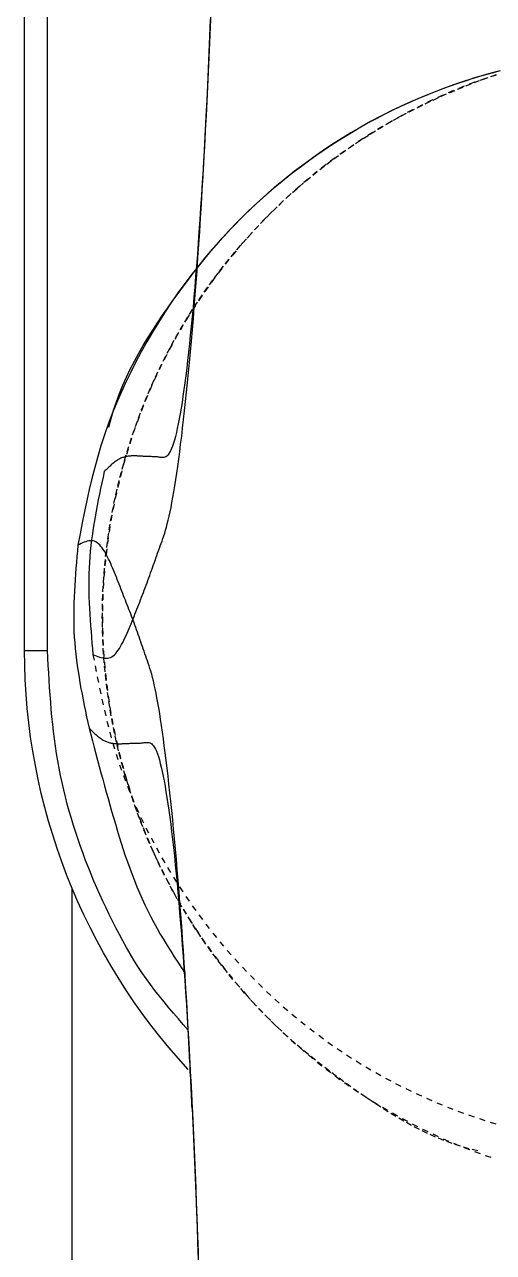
# Model space of a CAD drawing. Header units: millimetres. Extents: x -54028 to -48567, y 2760 to 5426.
# Drawn here: x -53876.24 to -53868.21, y 4156.89 to 4177.92 of the extents above; entities that cross this region are included whole.
import ezdxf

# ---------------------------------------------------------------- set-up
doc = ezdxf.new("R2010")
doc.units = ezdxf.units.MM
doc.linetypes.add('( Hidden )', pattern=[0.375, 0.25, -0.125])
doc.linetypes.add('DASHDOT', pattern=[1, 0.5, -0.25, 0, -0.25])
doc.layers.add('Aks-profil aksesuar vs.', color=87, linetype='DASHDOT')
doc.layers.add('DOĞRAMA GÖRÜNÜŞ', color=165, linetype='Continuous', lineweight=0)

# ---------------------------------------------------------------- blocks, each defined once
blk = doc.blocks.new('hbshb kol')
at = {"layer": 'Aks-profil aksesuar vs.', "color": 0, "linetype": 'Continuous'}
blk.add_line((-13.5, -70.128), (-13.5, -47.128), dxfattribs=at)
at = {"layer": 'Aks-profil aksesuar vs.', "color": 251, "linetype": '( Hidden )', "ltscale": 2}
for points in [[(-11.749, -66.224), (-11.761, -66.22), (-11.788, -66.344), (-11.814, -66.468), (-11.84, -66.591), (-11.866, -66.715), (-11.891, -66.839), (-11.915, -66.963), (-11.939, -67.087), (-11.961, -67.211), (-11.982, -67.335), (-12.002, -67.459), (-12.02, -67.583), (-12.037, -67.707), (-12.052, -67.832), (-12.065, -67.956), (-12.076, -68.081), (-12.085, -68.206), (-12.092, -68.331), (-12.096, -68.456), (-12.098, -68.581), (-12.098, -68.706), (-12.097, -68.832), (-12.094, -68.957), (-12.089, -69.083), (-12.084, -69.208), (-12.077, -69.334), (-12.068, -69.46), (-12.06, -69.586), (-12.05, -69.712), (-12.04, -69.838), (-12.029, -69.964), (-12.018, -70.09), (-12.007, -70.216), (-11.971, -70.23), (-11.935, -70.244), (-11.899, -70.257), (-11.864, -70.269), (-11.828, -70.279), (-11.794, -70.287), (-11.759, -70.292), (-11.726, -70.294), (-11.692, -70.293), (-11.66, -70.288), (-11.628, -70.278), (-11.598, -70.264), (-11.568, -70.244), (-11.539, -70.22), (-11.511, -70.191), (-11.483, -70.159), (-11.457, -70.122), (-11.431, -70.083), (-11.405, -70.04), (-11.381, -69.995), (-11.356, -69.949), (-11.333, -69.9), (-11.309, -69.85), (-11.286, -69.8), (-11.263, -69.749), (-11.241, -69.698), (-11.219, -69.646), (-11.197, -69.594), (-11.175, -69.542), (-11.154, -69.49), (-11.133, -69.437), (-11.111, -69.385), (-11.09, -69.332), (-11.07, -69.279), (-11.049, -69.227), (-11.028, -69.174), (-11.008, -69.122), (-10.987, -69.069), (-10.967, -69.017), (-10.947, -68.965), (-10.927, -68.912), (-10.907, -68.86), (-10.887, -68.808), (-10.867, -68.755), (-10.847, -68.702), (-10.827, -68.649), (-10.808, -68.596), (-10.788, -68.542), (-10.769, -68.488), (-10.749, -68.434), (-10.73, -68.38), (-10.711, -68.325), (-10.692, -68.271), (-10.672, -68.217), (-10.653, -68.162), (-10.634, -68.108), (-10.615, -68.055), (-10.596, -68.001), (-10.577, -67.948), (-10.558, -67.896), (-10.539, -67.844), (-10.52, -67.791), (-10.5, -67.738), (-10.481, -67.682), (-10.462, -67.625), (-10.442, -67.564), (-10.423, -67.5), (-10.403, -67.432), (-10.384, -67.358), (-10.364, -67.279), (-10.344, -67.194), (-10.324, -67.102), (-10.303, -67.002), (-10.283, -66.895), (-10.262, -66.781), (-10.241, -66.66), (-10.22, -66.532), (-10.199, -66.396), (-10.178, -66.255), (-10.157, -66.106), (-10.136, -65.952), (-10.114, -65.79), (-10.093, -65.623), (-10.071, -65.45), (-10.05, -65.27), (-10.028, -65.084), (-10.007, -64.892), (-9.985, -64.693), (-9.964, -64.488), (-9.942, -64.277), (-9.921, -64.06), (-9.9, -63.837), (-9.879, -63.607), (-9.858, -63.371), (-9.837, -63.128), (-9.816, -62.88), (-9.796, -62.626), (-9.776, -62.365), (-9.756, -62.099), (-9.736, -61.827), (-9.716, -61.549), (-9.696, -61.266), (-9.677, -60.976), (-9.658, -60.681), (-9.639, -60.381), (-9.621, -60.074), (-9.603, -59.762), (-9.585, -59.445), (-9.567, -59.122), (-9.55, -58.793), (-9.533, -58.46), (-9.516, -58.121), (-9.5, -57.776), (-9.484, -57.427), (-9.468, -57.073), (-9.453, -56.714), (-9.438, -56.35)], [(-9.435, -56.178), (-9.449, -56.516), (-9.464, -56.849), (-9.478, -57.178), (-9.493, -57.502), (-9.508, -57.821), (-9.524, -58.135), (-9.539, -58.444), (-9.555, -58.748), (-9.572, -59.047), (-9.588, -59.341), (-9.605, -59.628), (-9.622, -59.911), (-9.639, -60.187), (-9.657, -60.458), (-9.675, -60.723), (-9.693, -60.983), (-9.711, -61.236), (-9.729, -61.484), (-9.747, -61.725), (-9.766, -61.961), (-9.785, -62.19), (-9.804, -62.413), (-9.823, -62.63), (-9.843, -62.841), (-9.862, -63.045), (-9.882, -63.242), (-9.901, -63.433), (-9.921, -63.616), (-9.941, -63.793), (-9.961, -63.964), (-9.981, -64.127), (-10.002, -64.283), (-10.022, -64.432), (-10.042, -64.574), (-10.063, -64.709), (-10.084, -64.837), (-10.104, -64.957), (-10.125, -65.071), (-10.146, -65.177), (-10.166, -65.277), (-10.187, -65.369), (-10.208, -65.454), (-10.229, -65.532), (-10.25, -65.602), (-10.271, -65.665), (-10.292, -65.72), (-10.313, -65.767), (-10.334, -65.806), (-10.355, -65.837), (-10.375, -65.863), (-10.396, -65.882), (-10.417, -65.896), (-10.438, -65.906), (-10.458, -65.912), (-10.479, -65.914), (-10.499, -65.914), (-10.52, -65.913), (-10.54, -65.91), (-10.56, -65.907), (-10.58, -65.904), (-10.6, -65.902), (-10.62, -65.9), (-10.639, -65.898), (-10.659, -65.897), (-10.678, -65.896), (-10.698, -65.895), (-10.717, -65.895), (-10.736, -65.894), (-10.755, -65.894), (-10.774, -65.894), (-10.793, -65.893), (-10.812, -65.893), (-10.83, -65.892), (-10.849, -65.892), (-10.868, -65.891), (-10.886, -65.89), (-10.904, -65.888), (-10.923, -65.887), (-10.941, -65.886), (-10.959, -65.885), (-10.977, -65.884), (-10.995, -65.883), (-11.013, -65.882), (-11.031, -65.881), (-11.048, -65.88), (-11.066, -65.879), (-11.084, -65.879), (-11.101, -65.878), (-11.119, -65.878), (-11.136, -65.879), (-11.154, -65.879), (-11.171, -65.88), (-11.188, -65.881), (-11.206, -65.882), (-11.223, -65.884), (-11.241, -65.886), (-11.258, -65.889), (-11.276, -65.892), (-11.293, -65.896), (-11.311, -65.9), (-11.328, -65.905), (-11.346, -65.91), (-11.364, -65.916), (-11.382, -65.923), (-11.4, -65.931), (-11.419, -65.94), (-11.437, -65.949), (-11.456, -65.96), (-11.475, -65.971), (-11.494, -65.984), (-11.514, -65.998), (-11.534, -66.012), (-11.554, -66.028), (-11.574, -66.045), (-11.594, -66.062), (-11.615, -66.08), (-11.635, -66.099), (-11.656, -66.119), (-11.677, -66.138), (-11.698, -66.159), (-11.719, -66.179), (-11.74, -66.2), (-11.761, -66.22)]]:
    blk.add_lwpolyline(points, dxfattribs=at)
at = {"layer": 'Aks-profil aksesuar vs.', "color": 0, "linetype": 'Continuous'}
blk.add_lwpolyline([(-9.93, -79.273, -0.188244), (-13.5, -70.128), (-13, -70.128), (-13, -47.128), (-13.5, -47.128, -1), (13.5, -47.128), (13.5, -70.128)], format="xyb", dxfattribs=at)
for points in [[(-3.186, -57.484), (-3.425, -57.55), (-3.663, -57.621), (-3.899, -57.696), (-4.134, -57.776), (-4.367, -57.861), (-4.599, -57.95), (-4.829, -58.043), (-5.056, -58.142), (-5.282, -58.244), (-5.506, -58.352), (-5.727, -58.463), (-5.946, -58.58), (-6.163, -58.7), (-6.377, -58.825), (-6.589, -58.955), (-6.797, -59.088), (-7.004, -59.226), (-7.207, -59.368), (-7.407, -59.515), (-7.605, -59.665), (-7.799, -59.819), (-7.991, -59.976), (-8.179, -60.138), (-8.364, -60.303), (-8.546, -60.472), (-8.725, -60.644), (-8.9, -60.82), (-9.072, -60.999), (-9.24, -61.181), (-9.404, -61.367), (-9.564, -61.556), (-9.721, -61.748), (-9.874, -61.943), (-10.022, -62.141), (-10.167, -62.343), (-10.308, -62.547), (-10.445, -62.754), (-10.577, -62.963), (-10.706, -63.175), (-10.831, -63.39), (-10.952, -63.607), (-11.069, -63.826), (-11.181, -64.047), (-11.289, -64.271), (-11.393, -64.497), (-11.491, -64.724), (-11.585, -64.954), (-11.673, -65.186), (-11.756, -65.419), (-11.833, -65.655), (-11.904, -65.891), (-11.97, -66.13), (-12.031, -66.37), (-12.088, -66.611), (-12.141, -66.853), (-12.192, -67.095), (-12.242, -67.339), (-12.289, -67.582), (-12.336, -67.826)], [(-11.659, -65.253), (-11.611, -65.065), (-11.558, -64.879), (-11.497, -64.695), (-11.43, -64.514), (-11.356, -64.334), (-11.277, -64.157), (-11.192, -63.982), (-11.102, -63.809), (-11.008, -63.638), (-10.91, -63.469), (-10.808, -63.302), (-10.703, -63.136), (-10.596, -62.972), (-10.486, -62.809), (-10.375, -62.647), (-10.262, -62.487), (-10.148, -62.329), (-10.033, -62.171), (-9.916, -62.016), (-9.798, -61.862), (-9.677, -61.709), (-9.555, -61.559), (-9.431, -61.41), (-9.305, -61.263), (-9.177, -61.118), (-9.046, -60.975), (-8.913, -60.834), (-8.778, -60.695), (-8.64, -60.559), (-8.5, -60.425), (-8.357, -60.293), (-8.212, -60.163), (-8.065, -60.036), (-7.916, -59.911), (-7.765, -59.788), (-7.612, -59.668), (-7.458, -59.55), (-7.301, -59.435), (-7.143, -59.322), (-6.983, -59.211), (-6.822, -59.103), (-6.659, -58.997), (-6.494, -58.894), (-6.328, -58.794), (-6.16, -58.696), (-5.99, -58.601), (-5.82, -58.509), (-5.647, -58.419), (-5.474, -58.333), (-5.298, -58.249), (-5.122, -58.168), (-4.944, -58.089), (-4.765, -58.014), (-4.585, -57.941), (-4.404, -57.872), (-4.222, -57.804), (-4.038, -57.74), (-3.854, -57.679), (-3.669, -57.62), (-3.483, -57.564), (-3.296, -57.512), (-3.109, -57.461)], [(-9.704, -83.423), (-9.716, -83.059), (-9.729, -82.698), (-9.742, -82.341), (-9.756, -81.988), (-9.77, -81.639), (-9.784, -81.294), (-9.799, -80.954), (-9.814, -80.617), (-9.829, -80.285), (-9.844, -79.958), (-9.86, -79.636), (-9.876, -79.318), (-9.892, -79.005), (-9.909, -78.696), (-9.926, -78.393), (-9.943, -78.095), (-9.961, -77.801), (-9.978, -77.513), (-9.996, -77.23), (-10.015, -76.952), (-10.033, -76.679), (-10.052, -76.412), (-10.07, -76.149), (-10.089, -75.892), (-10.108, -75.64), (-10.128, -75.393), (-10.147, -75.152), (-10.167, -74.916), (-10.187, -74.686), (-10.206, -74.461), (-10.226, -74.242), (-10.247, -74.029), (-10.267, -73.821), (-10.287, -73.619), (-10.308, -73.423), (-10.328, -73.232), (-10.348, -73.047), (-10.369, -72.868), (-10.389, -72.694), (-10.41, -72.525), (-10.43, -72.362), (-10.451, -72.205), (-10.471, -72.053), (-10.491, -71.907), (-10.511, -71.767), (-10.531, -71.632), (-10.551, -71.504), (-10.571, -71.382), (-10.591, -71.267), (-10.61, -71.158), (-10.63, -71.056), (-10.649, -70.961), (-10.668, -70.873), (-10.687, -70.791), (-10.706, -70.716), (-10.725, -70.646), (-10.744, -70.58), (-10.763, -70.519), (-10.781, -70.461), (-10.8, -70.406), (-10.818, -70.352), (-10.836, -70.3), (-10.855, -70.248), (-10.873, -70.197), (-10.891, -70.145), (-10.909, -70.093), (-10.927, -70.04), (-10.945, -69.988), (-10.963, -69.935), (-10.981, -69.883), (-10.999, -69.831), (-11.017, -69.779), (-11.035, -69.727), (-11.054, -69.676), (-11.072, -69.625), (-11.09, -69.575), (-11.109, -69.525), (-11.128, -69.475), (-11.147, -69.426), (-11.165, -69.377), (-11.184, -69.328), (-11.203, -69.278), (-11.222, -69.229), (-11.242, -69.18), (-11.261, -69.131), (-11.28, -69.081), (-11.299, -69.031), (-11.318, -68.981), (-11.338, -68.931), (-11.357, -68.881), (-11.377, -68.83), (-11.396, -68.779), (-11.416, -68.729), (-11.436, -68.678), (-11.456, -68.627), (-11.476, -68.576), (-11.496, -68.525), (-11.516, -68.475), (-11.536, -68.424), (-11.557, -68.374), (-11.578, -68.325), (-11.599, -68.276), (-11.62, -68.228), (-11.642, -68.18), (-11.665, -68.134), (-11.687, -68.089), (-11.71, -68.045), (-11.734, -68.002), (-11.758, -67.961), (-11.782, -67.923), (-11.808, -67.887), (-11.834, -67.853), (-11.86, -67.823), (-11.887, -67.797), (-11.915, -67.774), (-11.944, -67.756), (-11.973, -67.742), (-12.004, -67.734), (-12.035, -67.73), (-12.066, -67.73), (-12.099, -67.734), (-12.132, -67.741), (-12.165, -67.751), (-12.199, -67.763), (-12.233, -67.777), (-12.267, -67.793), (-12.302, -67.809), (-12.336, -67.826), (-12.347, -67.952), (-12.358, -68.078), (-12.369, -68.204), (-12.379, -68.33), (-12.389, -68.456), (-12.398, -68.582), (-12.406, -68.708), (-12.413, -68.834), (-12.419, -68.959), (-12.424, -69.085), (-12.427, -69.21), (-12.428, -69.336), (-12.428, -69.461), (-12.426, -69.586), (-12.422, -69.712), (-12.415, -69.836), (-12.406, -69.961), (-12.395, -70.086), (-12.382, -70.21), (-12.367, -70.335), (-12.351, -70.459), (-12.332, -70.583), (-12.312, -70.708), (-12.291, -70.832), (-12.269, -70.956), (-12.246, -71.08), (-12.221, -71.203), (-12.196, -71.327), (-12.171, -71.451), (-12.145, -71.575), (-12.119, -71.698), (-12.092, -71.822), (-12.071, -71.843), (-12.05, -71.863), (-12.029, -71.884), (-12.008, -71.904), (-11.987, -71.923), (-11.966, -71.943), (-11.945, -71.961), (-11.925, -71.979), (-11.905, -71.997), (-11.884, -72.013), (-11.864, -72.029), (-11.845, -72.043), (-11.825, -72.057), (-11.806, -72.069), (-11.787, -72.081), (-11.768, -72.091), (-11.75, -72.101), (-11.731, -72.109), (-11.713, -72.117), (-11.695, -72.123), (-11.677, -72.129), (-11.659, -72.135), (-11.642, -72.14), (-11.624, -72.144), (-11.607, -72.147), (-11.589, -72.15), (-11.572, -72.153), (-11.554, -72.155), (-11.537, -72.157), (-11.519, -72.159), (-11.502, -72.16), (-11.484, -72.161), (-11.467, -72.161), (-11.449, -72.162), (-11.432, -72.162), (-11.414, -72.162), (-11.397, -72.161), (-11.379, -72.161), (-11.361, -72.16), (-11.343, -72.16), (-11.325, -72.159), (-11.307, -72.158), (-11.289, -72.157), (-11.271, -72.156), (-11.253, -72.155), (-11.234, -72.154), (-11.216, -72.154), (-11.197, -72.153), (-11.179, -72.152), (-11.16, -72.152), (-11.141, -72.151), (-11.123, -72.151), (-11.104, -72.151), (-11.085, -72.151), (-11.066, -72.151), (-11.046, -72.15), (-11.027, -72.15), (-11.008, -72.15), (-10.988, -72.149), (-10.969, -72.148), (-10.949, -72.146), (-10.929, -72.144), (-10.909, -72.142), (-10.889, -72.139), (-10.869, -72.136), (-10.849, -72.134), (-10.828, -72.132), (-10.808, -72.132), (-10.788, -72.135), (-10.767, -72.141), (-10.746, -72.15), (-10.725, -72.165), (-10.705, -72.184), (-10.684, -72.209), (-10.663, -72.241), (-10.642, -72.28), (-10.621, -72.326), (-10.6, -72.381), (-10.579, -72.444), (-10.558, -72.514), (-10.538, -72.592), (-10.517, -72.677), (-10.496, -72.769), (-10.475, -72.868), (-10.454, -72.975), (-10.434, -73.088), (-10.413, -73.209), (-10.393, -73.337), (-10.372, -73.472), (-10.352, -73.613), (-10.331, -73.763), (-10.311, -73.919), (-10.291, -74.082), (-10.271, -74.252), (-10.251, -74.429), (-10.231, -74.612), (-10.211, -74.803), (-10.192, -75), (-10.172, -75.204), (-10.153, -75.414), (-10.134, -75.631), (-10.115, -75.855), (-10.096, -76.084), (-10.077, -76.319), (-10.059, -76.561), (-10.04, -76.809), (-10.022, -77.062), (-10.004, -77.321), (-9.987, -77.586), (-9.969, -77.857), (-9.952, -78.134), (-9.935, -78.416), (-9.918, -78.704), (-9.901, -78.998), (-9.885, -79.296), (-9.869, -79.6), (-9.853, -79.91), (-9.838, -80.224), (-9.823, -80.543), (-9.808, -80.867), (-9.793, -81.196), (-9.779, -81.529), (-9.765, -81.867), (-9.751, -82.209), (-9.738, -82.555), (-9.725, -82.906), (-9.712, -83.26), (-9.7, -83.618)], [(-9.928, -78.414), (-10.035, -78.293), (-10.141, -78.171), (-10.247, -78.048), (-10.351, -77.925), (-10.454, -77.801), (-10.556, -77.676), (-10.655, -77.549), (-10.752, -77.421), (-10.847, -77.29), (-10.938, -77.158), (-11.027, -77.023), (-11.112, -76.887), (-11.195, -76.748), (-11.276, -76.608), (-11.354, -76.467), (-11.431, -76.325), (-11.505, -76.182), (-11.579, -76.038), (-11.65, -75.893), (-11.72, -75.748), (-11.789, -75.602), (-11.856, -75.455), (-11.922, -75.308), (-11.985, -75.16), (-12.048, -75.011), (-12.108, -74.861), (-12.167, -74.711), (-12.223, -74.56), (-12.278, -74.407), (-12.331, -74.255), (-12.383, -74.101), (-12.432, -73.947), (-12.479, -73.793), (-12.524, -73.637), (-12.567, -73.481), (-12.607, -73.325), (-12.646, -73.168), (-12.682, -73.011), (-12.715, -72.853), (-12.747, -72.695), (-12.776, -72.536), (-12.802, -72.377), (-12.826, -72.218), (-12.848, -72.058), (-12.868, -71.898), (-12.886, -71.738), (-12.902, -71.578), (-12.917, -71.417), (-12.93, -71.256), (-12.942, -71.096), (-12.953, -70.934), (-12.964, -70.773), (-12.973, -70.612), (-12.983, -70.451), (-12.991, -70.289), (-13, -70.128)], [(-12.08, -71.819), (-12.092, -71.822), (-12.055, -71.962), (-12.018, -72.101), (-11.982, -72.241), (-11.945, -72.381), (-11.907, -72.52), (-11.87, -72.66), (-11.832, -72.799), (-11.794, -72.939), (-11.756, -73.078), (-11.718, -73.218), (-11.679, -73.357), (-11.639, -73.496), (-11.599, -73.636), (-11.559, -73.775), (-11.518, -73.914), (-11.476, -74.053), (-11.434, -74.192), (-11.391, -74.331), (-11.346, -74.469), (-11.301, -74.607), (-11.254, -74.744), (-11.205, -74.881), (-11.155, -75.016), (-11.103, -75.152), (-11.049, -75.286), (-10.994, -75.419), (-10.936, -75.551), (-10.875, -75.682), (-10.813, -75.812), (-10.747, -75.941), (-10.68, -76.068), (-10.609, -76.194), (-10.537, -76.319), (-10.463, -76.443), (-10.388, -76.567), (-10.311, -76.689), (-10.233, -76.812), (-10.154, -76.933), (-10.075, -77.055), (-9.996, -77.176)], [(-12.464, -130.009), (-12.464, -75.315)], [(-9.844, -80.125), (-9.848, -80.044), (-9.851, -79.962), (-9.855, -79.881), (-9.859, -79.8), (-9.863, -79.719), (-9.867, -79.639), (-9.87, -79.559), (-9.874, -79.479), (-9.878, -79.4), (-9.882, -79.321), (-9.886, -79.242), (-9.889, -79.165), (-9.893, -79.088), (-9.897, -79.011), (-9.901, -78.936), (-9.905, -78.861), (-9.908, -78.788), (-9.912, -78.715), (-9.916, -78.643), (-9.919, -78.572), (-9.923, -78.502), (-9.927, -78.433), (-9.931, -78.364), (-9.934, -78.296), (-9.938, -78.229), (-9.942, -78.162), (-9.945, -78.095), (-9.949, -78.029), (-9.953, -77.963), (-9.956, -77.898), (-9.96, -77.832), (-9.963, -77.767)]]:
    blk.add_lwpolyline(points, dxfattribs=at)
at = {"layer": 'Aks-profil aksesuar vs.', "color": 0, "linetype": '( Hidden )', "ltscale": 0.09}
for points in [[(-3.205, -57.56), (-3.44, -57.637), (-3.674, -57.719), (-3.905, -57.807), (-4.135, -57.901), (-4.363, -58), (-4.588, -58.103), (-4.812, -58.211), (-5.034, -58.324), (-5.253, -58.44), (-5.47, -58.561), (-5.684, -58.686), (-5.896, -58.815), (-6.106, -58.947), (-6.313, -59.084), (-6.517, -59.225), (-6.718, -59.369), (-6.917, -59.518), (-7.112, -59.67), (-7.304, -59.827), (-7.493, -59.988), (-7.679, -60.152), (-7.861, -60.32), (-8.04, -60.491), (-8.216, -60.667), (-8.388, -60.845), (-8.557, -61.027), (-8.722, -61.212), (-8.884, -61.4), (-9.042, -61.592), (-9.196, -61.786), (-9.346, -61.984), (-9.492, -62.184), (-9.634, -62.387), (-9.772, -62.593), (-9.906, -62.802), (-10.035, -63.014), (-10.16, -63.228), (-10.281, -63.445), (-10.397, -63.664), (-10.509, -63.885), (-10.616, -64.109), (-10.719, -64.334), (-10.817, -64.562), (-10.911, -64.792), (-11, -65.023), (-11.085, -65.256), (-11.165, -65.491), (-11.24, -65.728), (-11.311, -65.965), (-11.377, -66.204), (-11.438, -66.445), (-11.495, -66.686), (-11.547, -66.929), (-11.594, -67.172), (-11.637, -67.416), (-11.675, -67.662), (-11.707, -67.908), (-11.735, -68.154), (-11.758, -68.401), (-11.776, -68.648), (-11.789, -68.896), (-11.797, -69.144), (-11.8, -69.392), (-11.797, -69.64), (-11.789, -69.888), (-11.777, -70.135), (-11.759, -70.383), (-11.736, -70.63), (-11.708, -70.876), (-11.675, -71.122), (-11.637, -71.367), (-11.595, -71.612), (-11.548, -71.855), (-11.496, -72.098), (-11.439, -72.339), (-11.378, -72.58), (-11.312, -72.819), (-11.241, -73.056), (-11.166, -73.293), (-11.086, -73.528), (-11.002, -73.761), (-10.912, -73.992), (-10.819, -74.222), (-10.721, -74.45), (-10.618, -74.675), (-10.511, -74.899), (-10.399, -75.121), (-10.283, -75.34), (-10.162, -75.556), (-10.037, -75.771), (-9.907, -75.982), (-9.774, -76.191), (-9.636, -76.397), (-9.494, -76.6), (-9.348, -76.801), (-9.197, -76.998), (-9.043, -77.193), (-8.886, -77.384), (-8.724, -77.572), (-8.559, -77.758), (-8.39, -77.94), (-8.218, -78.118), (-8.043, -78.293), (-7.863, -78.465), (-7.681, -78.633), (-7.495, -78.797), (-7.306, -78.958), (-7.114, -79.114), (-6.919, -79.267), (-6.721, -79.416), (-6.519, -79.561), (-6.315, -79.701), (-6.109, -79.838), (-5.899, -79.971), (-5.687, -80.1), (-5.472, -80.224), (-5.256, -80.345), (-5.036, -80.462), (-4.815, -80.575), (-4.591, -80.683), (-4.365, -80.786), (-4.138, -80.885), (-3.908, -80.978), (-3.676, -81.067), (-3.443, -81.149), (-3.208, -81.226)], [(-3.609, -81.053), (-3.797, -81.005), (-3.983, -80.951), (-4.167, -80.891), (-4.348, -80.823), (-4.528, -80.75), (-4.705, -80.67), (-4.88, -80.585), (-5.053, -80.496), (-5.224, -80.401), (-5.393, -80.303), (-5.56, -80.201), (-5.726, -80.097), (-5.891, -79.989), (-6.053, -79.88), (-6.215, -79.768), (-6.375, -79.656), (-6.533, -79.542), (-6.691, -79.426), (-6.846, -79.31), (-7.001, -79.191), (-7.153, -79.071), (-7.304, -78.949), (-7.453, -78.825), (-7.599, -78.698), (-7.744, -78.57), (-7.887, -78.44), (-8.028, -78.307), (-8.167, -78.171), (-8.303, -78.033), (-8.437, -77.893), (-8.569, -77.75), (-8.699, -77.606), (-8.826, -77.459), (-8.951, -77.31), (-9.074, -77.159), (-9.194, -77.006), (-9.312, -76.851), (-9.427, -76.695), (-9.541, -76.536), (-9.651, -76.377), (-9.759, -76.215), (-9.865, -76.052), (-9.968, -75.887), (-10.068, -75.721), (-10.166, -75.553), (-10.261, -75.384), (-10.353, -75.213), (-10.443, -75.041), (-10.53, -74.867), (-10.613, -74.692), (-10.695, -74.515), (-10.773, -74.338), (-10.848, -74.159), (-10.921, -73.978), (-10.991, -73.797), (-11.058, -73.615), (-11.122, -73.432), (-11.183, -73.247), (-11.242, -73.062), (-11.298, -72.876), (-11.351, -72.69), (-11.401, -72.502), (-11.448, -72.314), (-11.492, -72.125), (-11.534, -71.935), (-11.573, -71.745), (-11.608, -71.554), (-11.641, -71.363), (-11.671, -71.171), (-11.698, -70.978), (-11.722, -70.786), (-11.743, -70.593), (-11.76, -70.399), (-11.775, -70.206), (-11.787, -70.012), (-11.795, -69.818), (-11.801, -69.624), (-11.803, -69.429), (-11.802, -69.235), (-11.797, -69.041), (-11.79, -68.847), (-11.78, -68.653), (-11.766, -68.459), (-11.75, -68.266), (-11.73, -68.072), (-11.707, -67.879), (-11.681, -67.687), (-11.653, -67.495), (-11.621, -67.303), (-11.586, -67.112), (-11.549, -66.921), (-11.508, -66.731), (-11.465, -66.542), (-11.419, -66.353), (-11.37, -66.165), (-11.318, -65.978), (-11.263, -65.792), (-11.205, -65.606), (-11.145, -65.421), (-11.082, -65.237), (-11.016, -65.055), (-10.947, -64.873), (-10.875, -64.692), (-10.801, -64.513), (-10.723, -64.334), (-10.643, -64.157), (-10.56, -63.982), (-10.474, -63.807), (-10.386, -63.634), (-10.294, -63.463), (-10.2, -63.292), (-10.103, -63.124), (-10.004, -62.957), (-9.901, -62.791), (-9.797, -62.627), (-9.689, -62.465), (-9.579, -62.305), (-9.467, -62.146), (-9.352, -61.989), (-9.235, -61.834), (-9.115, -61.681), (-8.993, -61.53), (-8.869, -61.381), (-8.743, -61.233), (-8.614, -61.088), (-8.483, -60.945), (-8.35, -60.803), (-8.214, -60.664), (-8.077, -60.527), (-7.938, -60.392), (-7.796, -60.259), (-7.652, -60.128), (-7.507, -60), (-7.359, -59.873), (-7.21, -59.75), (-7.058, -59.628), (-6.905, -59.509), (-6.75, -59.392), (-6.593, -59.278), (-6.434, -59.166), (-6.273, -59.057), (-6.111, -58.95), (-5.947, -58.846), (-5.782, -58.745), (-5.614, -58.646), (-5.446, -58.55), (-5.276, -58.456), (-5.104, -58.365), (-4.931, -58.277), (-4.757, -58.191), (-4.581, -58.108), (-4.405, -58.027), (-4.227, -57.948), (-4.048, -57.872), (-3.868, -57.799), (-3.686, -57.729), (-3.504, -57.662), (-3.32, -57.598), (-3.136, -57.538)], [(-12.007, -70.216), (-11.96, -70.46), (-11.912, -70.703), (-11.863, -70.946), (-11.812, -71.189), (-11.758, -71.431), (-11.701, -71.672), (-11.64, -71.912), (-11.575, -72.15), (-11.504, -72.387), (-11.427, -72.623), (-11.344, -72.856), (-11.256, -73.088), (-11.163, -73.318), (-11.064, -73.545), (-10.961, -73.771), (-10.853, -73.995), (-10.74, -74.216), (-10.623, -74.435), (-10.503, -74.652), (-10.378, -74.867), (-10.249, -75.079), (-10.116, -75.289), (-9.98, -75.496), (-9.839, -75.7), (-9.694, -75.901), (-9.546, -76.099), (-9.393, -76.295), (-9.237, -76.487), (-9.076, -76.676), (-8.912, -76.862), (-8.744, -77.044), (-8.572, -77.223), (-8.397, -77.399), (-8.219, -77.571), (-8.037, -77.74), (-7.852, -77.905), (-7.663, -78.066), (-7.472, -78.224), (-7.277, -78.378), (-7.08, -78.528), (-6.88, -78.675), (-6.676, -78.817), (-6.47, -78.955), (-6.262, -79.089), (-6.05, -79.218), (-5.836, -79.343), (-5.619, -79.464), (-5.4, -79.58), (-5.179, -79.692), (-4.955, -79.799), (-4.729, -79.902), (-4.502, -80), (-4.272, -80.094), (-4.04, -80.183), (-3.807, -80.268), (-3.572, -80.348), (-3.336, -80.423), (-3.099, -80.494)]]:
    blk.add_lwpolyline(points, dxfattribs=at)

msp = doc.modelspace()

# ---------------------------------------------------------------- block references
at = {"layer": 'DOĞRAMA GÖRÜNÜŞ', "xscale": 0.7844908131771426, "yscale": 0.7844908131771426, "zscale": 0.7844908131771426}
msp.add_blockref('hbshb kol', (-53865.651, 4222.215), dxfattribs=at)

doc.saveas('drawing.dxf')
